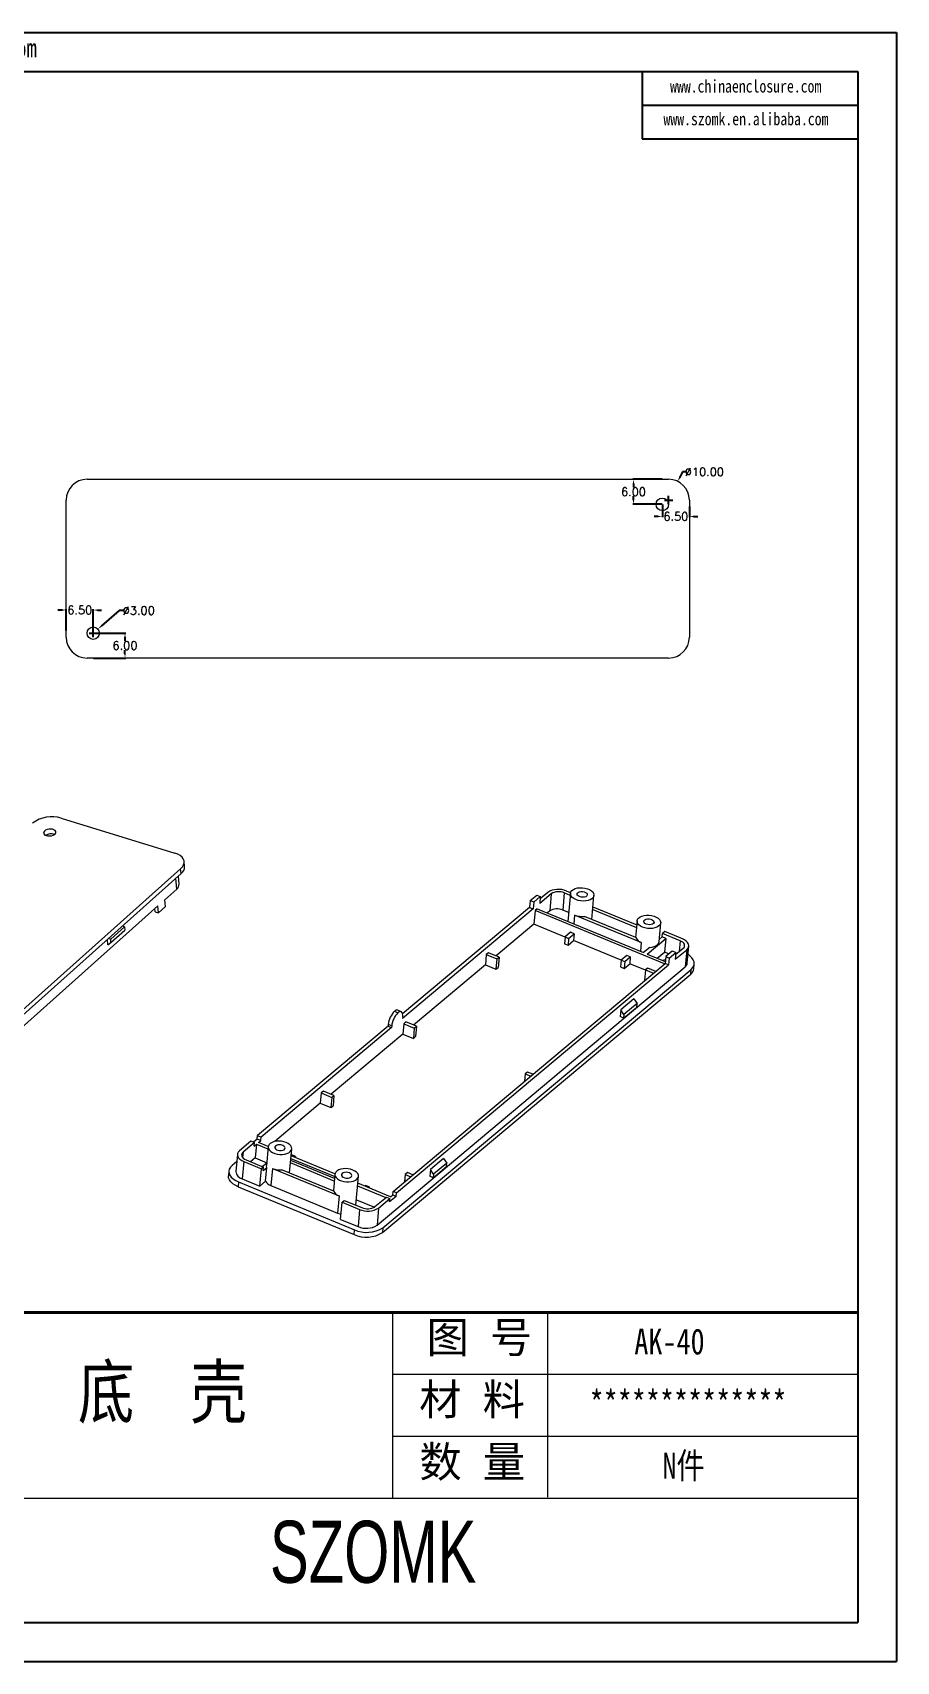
# Model space of a CAD drawing. Header units: inches. Extents: x 3440 to 5010, y 1126 to 1518.
# Drawn here: x 4802.5 to 5010.4, y 1125.7 to 1517.6 of the extents above; entities that cross this region are included whole.
import ezdxf

# ---------------------------------------------------------------- set-up
doc = ezdxf.new("R2010")
doc.units = ezdxf.units.IN
doc.header["$LTSCALE"] = 15
doc.layers.add('文字', color=81, linetype='Continuous')
doc.layers.add('粗实线', color=7, linetype='Continuous', lineweight=30)
doc.layers.add('细实线', color=3, linetype='Continuous', lineweight=9)
doc.styles.get("Standard").update_dxf_attribs({"font": 'txt', "bigfont": 'gbcbig.shx'})
doc.styles.add('宋体', font='', dxfattribs={"width": 0.8, "height": 3.5})
doc.styles.add('长仿宋', font='', dxfattribs={"width": 0.7, "height": 4})
doc.styles.get('宋体').set_extended_font_data('SimSun')
doc.styles.get('长仿宋').set_extended_font_data('SimSun')
doc.dimstyles.new('2.5', dxfattribs={"dimtxt": 2, "dimasz": 1, "dimexe": 0.18, "dimexo": 0.0625, "dimgap": 0.09, "dimtad": 0, "dimtih": 1, "dimtoh": 1, "dimzin": 0, "dimdsep": 46, "dimtxsty": 'Standard', "dimcen": 1, "dimadec": 0, "dimazin": 2, "dimtfac": 1, "dimtofl": 0, "dimtmove": 0, "dimatfit": 3, "dimfxl": 0, "dimtolj": 1, "dimtzin": 0, "dimarcsym": 0})

# ---------------------------------------------------------------- blocks, each defined once
blk = doc.blocks.new('*D465')
at = {"color": 0, "lineweight": -2, "transparency": 16777216}
for p, q in [((4817.16, 1373.08), (4824.92, 1373.08)), ((4824.74, 1372.08), (4824.74, 1371.17)), ((4824.74, 1368.08), (4824.74, 1368.99)), ((4817.16, 1367.08), (4824.92, 1367.08))]:
    blk.add_line(p, q, dxfattribs=at)
at = {"color": 0, "transparency": 16777216}
for points in [[(4824.58, 1372.08), (4824.91, 1372.08), (4824.74, 1373.08)], [(4824.58, 1368.08), (4824.91, 1368.08), (4824.74, 1367.08)]]:
    blk.add_solid(points, dxfattribs=at)
at = {"layer": 'Defpoints', "color": 0, "transparency": 16777216}
for p in [(4817.1, 1373.08), (4817.1, 1367.08), (4824.74, 1367.08)]:
    blk.add_point(p, dxfattribs=at)
at = {"color": 0, "transparency": 16777216, "insert": (4824.74, 1370.08), "char_height": 2, "attachment_point": 5}
blk.add_mtext('\\A1;6.00', dxfattribs=at)
blk = doc.blocks.new('*D466')
at = {"color": 0, "lineweight": -2, "transparency": 16777216}
for p, q in [((4809.6, 1378.62), (4808.6, 1378.62)), ((4810.6, 1373.71), (4810.6, 1378.8)), ((4817.1, 1373.14), (4817.1, 1378.8)), ((4818.1, 1378.62), (4819.1, 1378.62))]:
    blk.add_line(p, q, dxfattribs=at)
at = {"color": 0, "transparency": 16777216}
for points in [[(4809.6, 1378.79), (4809.6, 1378.45), (4810.6, 1378.62)], [(4818.1, 1378.79), (4818.1, 1378.45), (4817.1, 1378.62)]]:
    blk.add_solid(points, dxfattribs=at)
at = {"layer": 'Defpoints', "color": 0, "transparency": 16777216}
for p in [(4810.6, 1378.62), (4810.6, 1373.65), (4817.1, 1373.08)]:
    blk.add_point(p, dxfattribs=at)
at = {"color": 0, "transparency": 16777216, "insert": (4813.85, 1378.62), "char_height": 2, "attachment_point": 5}
blk.add_mtext('\\A1;6.50', dxfattribs=at)
blk = doc.blocks.new('*D467')
at = {"color": 0, "lineweight": -2, "transparency": 16777216}
for p, q in [((4954.1, 1404.01), (4954.1, 1400.96)), ((4960.6, 1403.52), (4960.6, 1400.96)), ((4953.1, 1401.14), (4952.1, 1401.14)), ((4961.6, 1401.14), (4962.6, 1401.14))]:
    blk.add_line(p, q, dxfattribs=at)
at = {"color": 0, "transparency": 16777216}
for points in [[(4953.1, 1401.31), (4953.1, 1400.98), (4954.1, 1401.14)], [(4961.6, 1401.31), (4961.6, 1400.98), (4960.6, 1401.14)]]:
    blk.add_solid(points, dxfattribs=at)
at = {"layer": 'Defpoints', "color": 0, "transparency": 16777216}
for p in [(4954.1, 1404.08), (4960.6, 1403.58), (4960.6, 1401.14)]:
    blk.add_point(p, dxfattribs=at)
at = {"color": 0, "transparency": 16777216, "insert": (4957.35, 1401.14), "char_height": 2, "attachment_point": 5}
blk.add_mtext('\\A1;6.50', dxfattribs=at)
blk = doc.blocks.new('*D469')
at = {"color": 0, "lineweight": -2, "transparency": 16777216}
for p, q in [((4954.04, 1410.08), (4946.95, 1410.08)), ((4947.13, 1409.08), (4947.13, 1408.17)), ((4954.04, 1404.08), (4946.95, 1404.08)), ((4947.13, 1405.08), (4947.13, 1405.99))]:
    blk.add_line(p, q, dxfattribs=at)
at = {"color": 0, "transparency": 16777216}
for points in [[(4946.97, 1409.08), (4947.3, 1409.08), (4947.13, 1410.08)], [(4946.97, 1405.08), (4947.3, 1405.08), (4947.13, 1404.08)]]:
    blk.add_solid(points, dxfattribs=at)
at = {"layer": 'Defpoints', "color": 0, "transparency": 16777216}
for p in [(4947.13, 1410.08), (4954.1, 1410.08), (4954.1, 1404.08)]:
    blk.add_point(p, dxfattribs=at)
at = {"color": 0, "transparency": 16777216, "insert": (4947.13, 1407.08), "char_height": 2, "attachment_point": 5}
blk.add_mtext('\\A1;6.00', dxfattribs=at)
blk = doc.blocks.new('*D470')
at = {"color": 0, "lineweight": -2, "transparency": 16777216}
for p, q in [((4958.95, 1411.88), (4958.25, 1410.46)), ((4959.95, 1411.88), (4958.95, 1411.88)), ((4954.6, 1405.08), (4956.6, 1405.08)), ((4955.6, 1404.08), (4955.6, 1406.08))]:
    blk.add_line(p, q, dxfattribs=at)
at = {"color": 0, "transparency": 16777216}
blk.add_solid([(4958.1, 1410.53), (4958.4, 1410.39), (4957.81, 1409.56)], dxfattribs=at)
at = {"layer": 'Defpoints', "color": 0, "transparency": 16777216}
for p in [(4957.81, 1409.56), (4953.39, 1400.59)]:
    blk.add_point(p, dxfattribs=at)
at = {"color": 0, "transparency": 16777216, "insert": (4964.2, 1411.88), "char_height": 2, "attachment_point": 5}
blk.add_mtext('\\A1;∅10.00', dxfattribs=at)
blk = doc.blocks.new('*D471')
at = {"color": 0, "lineweight": -2, "transparency": 16777216}
for p, q in [((4823.3, 1378.51), (4818.98, 1374.72)), ((4824.3, 1378.51), (4823.3, 1378.51)), ((4816.1, 1373.08), (4818.1, 1373.08)), ((4817.1, 1372.08), (4817.1, 1374.08))]:
    blk.add_line(p, q, dxfattribs=at)
at = {"color": 0, "transparency": 16777216}
blk.add_solid([(4818.87, 1374.85), (4819.09, 1374.6), (4818.23, 1374.07)], dxfattribs=at)
at = {"layer": 'Defpoints', "color": 0, "transparency": 16777216}
for p in [(4815.97, 1372.09), (4818.23, 1374.07)]:
    blk.add_point(p, dxfattribs=at)
at = {"color": 0, "transparency": 16777216, "insert": (4828.05, 1378.51), "char_height": 2, "attachment_point": 5}
blk.add_mtext('\\A1;∅3.00', dxfattribs=at)

msp = doc.modelspace()

# ---------------------------------------------------------------- linework, layer by layer
for p, q in [((4456.165, 1517.567), (5010.438, 1517.567)), ((5010.438, 1517.567), (5010.438, 1125.657)), ((4470.507, 1508.236), (5001.107, 1508.236)), ((4949.267, 1508.236), (4949.267, 1492.036)), ((5001.107, 1508.236), (5001.107, 1134.988)), ((4949.267, 1500.136), (5001.107, 1500.136)), ((4949.267, 1492.036), (5001.107, 1492.036)), ((4470.507, 1134.988), (5001.107, 1134.988)), ((4456.165, 1125.657), (5010.438, 1125.657))]:
    msp.add_line(p, q)
at = {"color": 7, "linetype": 'Continuous', "lineweight": 15}
for p, q in [((4815.598, 1410.077), (4955.598, 1410.077)), ((4810.598, 1372.077), (4810.598, 1405.077)), ((4960.598, 1405.077), (4960.598, 1372.077)), ((4955.598, 1367.077), (4815.598, 1367.077)), ((4809.406, 1328.559), (4836.766, 1320.138)), ((4839.08, 1316.952), (4838.975, 1318.116)), ((4838.141, 1316.389), (4760.572, 1247.144)), ((4838.246, 1315.226), (4760.678, 1245.98)), ((4837.763, 1312.645), (4837.583, 1314.634)), ((4838.246, 1315.226), (4838.141, 1316.389)), ((4837.212, 1311.506), (4834.331, 1308.934)), ((4922.282, 1308.704), (4923.872, 1310.036)), ((4924.717, 1309.687), (4923.127, 1308.355)), ((4923.872, 1310.036), (4924.717, 1309.687)), ((4927.329, 1310.345), (4924.574, 1308.036)), ((4924.717, 1309.687), (4924.574, 1308.036)), ((4926.484, 1310.694), (4924.673, 1309.176)), ((4927.329, 1310.345), (4926.97, 1306.218)), ((4930.491, 1310.565), (4930.133, 1306.438)), ((4931.914, 1309.979), (4930.491, 1310.565)), ((4931.981, 1310.613), (4931.021, 1311.009)), ((4931.956, 1310.466), (4931.369, 1303.716)), ((4937.131, 1304.183), (4937.635, 1309.973)), ((4832.669, 1307.45), (4799.813, 1278.119)), ((4831.99, 1306.043), (4831.923, 1306.784)), ((4831.99, 1306.043), (4832.819, 1305.788)), ((4832.819, 1305.788), (4832.669, 1307.45)), ((4832.819, 1305.788), (4834.482, 1307.272)), ((4834.482, 1307.272), (4834.331, 1308.934)), ((4922.984, 1306.704), (4891.562, 1280.372)), ((4922.139, 1307.053), (4891.576, 1281.44)), ((4922.282, 1308.704), (4922.139, 1307.053)), ((4922.139, 1307.053), (4922.984, 1306.704)), ((4923.127, 1308.355), (4922.282, 1308.704)), ((4923.127, 1308.355), (4922.984, 1306.704)), ((4923.442, 1306.323), (4923.155, 1303.021)), ((4923.972, 1306.767), (4923.442, 1306.323)), ((4954.603, 1293.472), (4923.442, 1306.323)), ((4923.972, 1306.767), (4949.577, 1296.207)), ((4926.97, 1306.218), (4926.42, 1305.757)), ((4931.555, 1305.851), (4930.133, 1306.438)), ((4949.018, 1298.618), (4932.962, 1305.239)), ((4937.337, 1306.549), (4947.869, 1302.206)), ((4937.393, 1307.189), (4947.925, 1302.846)), ((4821.295, 1299.444), (4824.619, 1302.411)), ((4821.37, 1298.613), (4824.695, 1301.58)), ((4824.619, 1302.411), (4824.078, 1302.578)), ((4824.619, 1302.411), (4824.695, 1301.58)), ((4923.155, 1303.021), (4914.079, 1295.415)), ((4930.673, 1299.92), (4923.155, 1303.021)), ((4947.716, 1299.818), (4935.324, 1304.928)), ((4948.012, 1303.845), (4947.664, 1299.839)), ((4953.296, 1298.811), (4953.69, 1303.351)), ((4954.682, 1301.251), (4954.152, 1300.807)), ((4958.907, 1299.509), (4954.682, 1301.251)), ((4820.616, 1298.037), (4820.495, 1299.379)), ((4820.616, 1298.037), (4821.37, 1298.613)), ((4821.295, 1299.444), (4820.753, 1299.61)), ((4821.37, 1298.613), (4821.295, 1299.444)), ((4930.678, 1299.972), (4930.534, 1298.321)), ((4930.534, 1298.321), (4931.38, 1297.973)), ((4932.003, 1301.082), (4930.678, 1299.972)), ((4930.678, 1299.972), (4931.523, 1299.624)), ((4931.523, 1299.624), (4931.38, 1297.973)), ((4931.38, 1297.973), (4932.704, 1299.083)), ((4931.523, 1299.624), (4932.848, 1300.734)), ((4932.848, 1300.734), (4932.003, 1301.082)), ((4932.848, 1300.734), (4932.704, 1299.083)), ((4944.194, 1294.345), (4932.704, 1299.083)), ((4951.071, 1297.46), (4949.577, 1296.207)), ((4950.422, 1295.859), (4954.926, 1299.633)), ((4954.081, 1299.982), (4953.344, 1299.364)), ((4954.081, 1299.982), (4954.152, 1300.807)), ((4954.926, 1299.633), (4954.081, 1299.982)), ((4958.378, 1299.065), (4954.152, 1300.807)), ((4954.926, 1299.633), (4954.639, 1296.332)), ((4957.291, 1295.724), (4959.102, 1297.242)), ((4960.088, 1293.631), (4960.446, 1297.758)), ((4889.265, 1238.716), (4954.757, 1293.601)), ((4911.713, 1295.728), (4911.498, 1293.252)), ((4912.243, 1296.172), (4911.713, 1295.728)), ((4911.713, 1295.728), (4914.248, 1294.683)), ((4914.778, 1295.127), (4912.243, 1296.172)), ((4914.248, 1294.683), (4914.033, 1292.206)), ((4914.248, 1294.683), (4914.778, 1295.127)), ((4914.778, 1295.127), (4914.563, 1292.65)), ((4944.199, 1294.396), (4944.055, 1292.745)), ((4945.523, 1295.506), (4944.199, 1294.396)), ((4944.199, 1294.396), (4945.044, 1294.048)), ((4945.044, 1294.048), (4944.9, 1292.397)), ((4944.9, 1292.397), (4946.225, 1293.507)), ((4945.044, 1294.048), (4946.368, 1295.158)), ((4946.368, 1295.158), (4945.523, 1295.506)), ((4946.368, 1295.158), (4946.225, 1293.507)), ((4950.022, 1291.941), (4946.225, 1293.507)), ((4950.422, 1295.859), (4954.797, 1294.055)), ((4952.87, 1294.849), (4954.639, 1296.332)), ((4955.678, 1295.903), (4954.639, 1296.332)), ((4954.901, 1295.252), (4954.757, 1293.601)), ((4955.602, 1293.252), (4954.757, 1293.601)), ((4956.49, 1296.584), (4954.901, 1295.252)), ((4954.901, 1295.252), (4955.746, 1294.903)), ((4955.746, 1294.903), (4955.602, 1293.252)), ((4955.746, 1294.903), (4957.335, 1296.235)), ((4957.335, 1296.235), (4956.49, 1296.584)), ((4957.192, 1294.584), (4959.947, 1296.894)), ((4957.335, 1296.235), (4957.192, 1294.584)), ((4959.947, 1296.894), (4959.589, 1292.766)), ((4961.681, 1292.328), (4961.781, 1293.484)), ((4885.406, 1230.599), (4959.589, 1292.766)), ((4886.742, 1228.851), (4960.925, 1291.018)), ((4886.843, 1230.006), (4961.025, 1292.174)), ((4890.11, 1238.367), (4955.602, 1293.252)), ((4911.498, 1293.252), (4894.209, 1278.763)), ((4911.498, 1293.252), (4914.033, 1292.206)), ((4914.033, 1292.206), (4914.563, 1292.65)), ((4944.055, 1292.745), (4944.9, 1292.397)), ((4950.031, 1292.045), (4949.806, 1289.451)), ((4950.561, 1292.489), (4950.031, 1292.045)), ((4950.031, 1292.045), (4951.954, 1291.252)), ((4952.484, 1291.696), (4950.561, 1292.489)), ((4960.925, 1291.018), (4961.025, 1292.174)), ((4889.608, 1282.086), (4890.453, 1281.738)), ((4891.227, 1281.986), (4890.382, 1282.334)), ((4944.076, 1282.445), (4943.933, 1280.794)), ((4947.255, 1285.109), (4944.076, 1282.445)), ((4944.849, 1281.271), (4944.076, 1282.445)), ((4944.778, 1280.445), (4947.957, 1283.11)), ((4948.029, 1283.935), (4944.849, 1281.271)), ((4947.255, 1285.109), (4948.029, 1283.935)), ((4947.957, 1283.11), (4948.029, 1283.935)), ((4888.068, 1278.5), (4856.646, 1252.168)), ((4888.913, 1278.151), (4857.491, 1251.819)), ((4888.104, 1278.913), (4888.068, 1278.5)), ((4888.068, 1278.5), (4888.913, 1278.151)), ((4888.949, 1278.564), (4888.104, 1278.913)), ((4888.949, 1278.564), (4888.913, 1278.151)), ((4891.598, 1280.784), (4891.562, 1280.372)), ((4891.843, 1279.076), (4891.628, 1276.6)), ((4892.373, 1279.52), (4891.843, 1279.076)), ((4891.843, 1279.076), (4894.378, 1278.031)), ((4894.908, 1278.475), (4892.373, 1279.52)), ((4894.378, 1278.031), (4894.163, 1275.554)), ((4894.378, 1278.031), (4894.908, 1278.475)), ((4894.908, 1278.475), (4894.693, 1275.998)), ((4944.778, 1280.445), (4943.933, 1280.794)), ((4944.849, 1281.271), (4944.778, 1280.445)), ((4891.628, 1276.6), (4874.339, 1262.111)), ((4891.628, 1276.6), (4894.163, 1275.554)), ((4894.163, 1275.554), (4894.693, 1275.998)), ((4921.081, 1267.018), (4920.927, 1265.25)), ((4921.611, 1267.462), (4921.081, 1267.018)), ((4921.081, 1267.018), (4922.392, 1266.478)), ((4922.922, 1266.922), (4921.611, 1267.462)), ((4871.972, 1262.424), (4871.757, 1259.948)), ((4872.502, 1262.868), (4871.972, 1262.424)), ((4871.972, 1262.424), (4874.508, 1261.379)), ((4875.037, 1261.823), (4872.502, 1262.868)), ((4871.757, 1259.948), (4860.798, 1250.763)), ((4871.757, 1259.948), (4874.292, 1258.902)), ((4874.508, 1261.379), (4874.292, 1258.902)), ((4874.292, 1258.902), (4874.822, 1259.346)), ((4874.508, 1261.379), (4875.037, 1261.823)), ((4875.037, 1261.823), (4874.822, 1259.346)), ((4855.057, 1250.835), (4852.301, 1248.526)), ((4855.902, 1250.487), (4853.146, 1248.178)), ((4855.902, 1250.487), (4855.057, 1250.835)), ((4856.575, 1251.342), (4855.669, 1250.583)), ((4855.83, 1249.661), (4855.902, 1250.487)), ((4856.575, 1251.342), (4856.646, 1252.168)), ((4857.42, 1250.994), (4856.575, 1251.342)), ((4856.646, 1252.168), (4857.491, 1251.819)), ((4856.89, 1250.55), (4857.42, 1250.994)), ((4859.217, 1249.59), (4856.89, 1250.55)), ((4857.42, 1250.994), (4857.491, 1251.819)), ((4851.802, 1247.662), (4851.444, 1243.535)), ((4853.871, 1246.355), (4858.096, 1244.613)), ((4856.073, 1246.804), (4854.988, 1245.894)), ((4855.83, 1249.661), (4856.36, 1250.106)), ((4856.36, 1250.106), (4856.073, 1246.804)), ((4856.073, 1246.804), (4858.87, 1245.65)), ((4856.36, 1250.106), (4859.156, 1248.952)), ((4859.204, 1249.498), (4858.809, 1244.958)), ((4864.379, 1243.214), (4864.882, 1249.004)), ((4864.68, 1246.674), (4875.212, 1242.331)), ((4875.272, 1242.969), (4864.736, 1247.314)), ((4864.927, 1247.513), (4864.739, 1247.355)), ((4865.772, 1247.164), (4864.927, 1247.513)), ((4865.55, 1246.978), (4865.772, 1247.164)), ((4865.772, 1247.164), (4865.749, 1246.896)), ((4901.421, 1246.699), (4898.242, 1244.034)), ((4901.421, 1246.699), (4902.194, 1245.525)), ((4849.75, 1243.682), (4849.65, 1242.526)), ((4851.654, 1245.953), (4850.506, 1244.992)), ((4853.341, 1245.911), (4852.983, 1241.784)), ((4853.341, 1245.911), (4857.566, 1244.169)), ((4857.208, 1240.041), (4857.566, 1244.169)), ((4858.096, 1244.613), (4857.566, 1244.169)), ((4858.86, 1245.544), (4857.863, 1244.709)), ((4858.025, 1243.787), (4858.096, 1244.613)), ((4858.025, 1243.787), (4858.883, 1244.506)), ((4858.596, 1241.204), (4858.883, 1244.506)), ((4860.21, 1244.271), (4859.852, 1240.144)), ((4860.21, 1244.271), (4876.266, 1237.649)), ((4862.572, 1243.959), (4874.964, 1238.849)), ((4875.117, 1241.237), (4864.585, 1245.581)), ((4875.173, 1241.877), (4864.641, 1246.22)), ((4875.26, 1242.876), (4874.912, 1238.871)), ((4880.335, 1235.441), (4880.938, 1242.383)), ((4892.203, 1242.817), (4892.049, 1241.049)), ((4892.733, 1243.261), (4892.203, 1242.817)), ((4892.203, 1242.817), (4893.514, 1242.277)), ((4894.044, 1242.721), (4892.733, 1243.261)), ((4898.242, 1244.034), (4898.098, 1242.383)), ((4898.943, 1242.035), (4898.098, 1242.383)), ((4899.015, 1242.86), (4898.242, 1244.034)), ((4898.943, 1242.035), (4902.123, 1244.699)), ((4899.015, 1242.86), (4898.943, 1242.035)), ((4902.194, 1245.525), (4899.015, 1242.86)), ((4902.123, 1244.699), (4902.194, 1245.525)), ((4852.082, 1241.029), (4851.982, 1239.873)), ((4851.982, 1239.873), (4879.868, 1228.373)), ((4852.082, 1241.029), (4879.968, 1229.529)), ((4852.983, 1241.784), (4857.208, 1240.041)), ((4858.596, 1241.204), (4857.208, 1240.041)), ((4859.852, 1240.144), (4875.907, 1233.522)), ((4880.736, 1240.053), (4887.521, 1237.255)), ((4888.663, 1237.446), (4880.791, 1240.693)), ((4882.673, 1240.194), (4882.451, 1240.008)), ((4883.518, 1239.846), (4882.673, 1240.194)), ((4883.296, 1239.66), (4883.518, 1239.846)), ((4883.518, 1239.846), (4883.495, 1239.578)), ((4889.193, 1237.89), (4889.265, 1238.716)), ((4890.11, 1238.367), (4889.265, 1238.716)), ((4876.266, 1237.649), (4875.907, 1233.522)), ((4876.644, 1232.026), (4877.002, 1236.153)), ((4877.002, 1236.153), (4877.532, 1236.597)), ((4877.002, 1236.153), (4881.228, 1234.411)), ((4877.532, 1236.597), (4881.757, 1234.855)), ((4880.449, 1236.751), (4884.774, 1234.967)), ((4884.92, 1235.075), (4887.675, 1237.384)), ((4885.765, 1234.726), (4885.406, 1230.599)), ((4885.765, 1234.726), (4888.52, 1237.035)), ((4887.675, 1237.384), (4888.52, 1237.035)), ((4890.038, 1237.542), (4888.448, 1236.21)), ((4888.448, 1236.21), (4888.52, 1237.035)), ((4888.663, 1237.446), (4889.193, 1237.89)), ((4889.193, 1237.89), (4890.038, 1237.542)), ((4890.038, 1237.542), (4890.11, 1238.367)), ((4876.644, 1232.026), (4880.869, 1230.283)), ((4881.228, 1234.411), (4880.869, 1230.283)), ((4879.868, 1228.373), (4879.968, 1229.529)), ((4886.843, 1230.006), (4886.742, 1228.851))]:
    msp.add_line(p, q, dxfattribs=at)
at = {"color": 8, "linetype": 'Continuous', "lineweight": 15}
for p, q in [((4837.212, 1311.506), (4836.978, 1314.094)), ((4932.962, 1305.239), (4932.779, 1303.135)), ((4949.018, 1298.618), (4948.835, 1296.513)), ((4958.378, 1299.065), (4958.15, 1296.444)), ((4853.146, 1248.178), (4853.037, 1246.922))]:
    msp.add_line(p, q, dxfattribs=at)
at = {"color": 7, "linetype": 'Continuous', "lineweight": 15, "flags": 128}
for points in [[(4805.803, 1324.347), (4806.206, 1324.267), (4806.648, 1324.261), (4807.088, 1324.327), (4807.488, 1324.462), (4807.812, 1324.652), (4808.031, 1324.881), (4808.126, 1325.129), (4808.089, 1325.373), (4807.922, 1325.592), (4807.641, 1325.766), (4807.27, 1325.88), (4806.843, 1325.924), (4806.397, 1325.893), (4805.972, 1325.792), (4805.606, 1325.628), (4805.331, 1325.416), (4805.172, 1325.175), (4805.143, 1324.926), (4805.246, 1324.692), (4805.473, 1324.493), (4805.803, 1324.347)], [(4838.141, 1316.389), (4838.559, 1316.838), (4838.838, 1317.312), (4838.97, 1317.796), (4838.951, 1318.277), (4838.782, 1318.739), (4838.467, 1319.169), (4838.016, 1319.552), (4837.443, 1319.879), (4836.766, 1320.138)], [(4933.285, 1308.954), (4932.803, 1309.197), (4932.413, 1309.488), (4932.136, 1309.813), (4931.982, 1310.157), (4931.96, 1310.504), (4932.071, 1310.838), (4932.309, 1311.143), (4932.663, 1311.404), (4933.117, 1311.611), (4933.649, 1311.752), (4934.235, 1311.821), (4934.848, 1311.816), (4935.457, 1311.736), (4936.036, 1311.585), (4936.557, 1311.37), (4936.995, 1311.102), (4937.331, 1310.792), (4937.548, 1310.455), (4937.636, 1310.108), (4937.591, 1309.765), (4937.416, 1309.444), (4937.118, 1309.159), (4936.712, 1308.924), (4936.216, 1308.749), (4935.653, 1308.643), (4935.05, 1308.611), (4934.436, 1308.654), (4933.838, 1308.77), (4933.285, 1308.954)], [(4934.133, 1309.664), (4933.826, 1309.836), (4933.624, 1310.049), (4933.549, 1310.281), (4933.609, 1310.505), (4933.797, 1310.699), (4934.094, 1310.841), (4934.467, 1310.916), (4934.875, 1310.915), (4935.275, 1310.839), (4935.622, 1310.695), (4935.88, 1310.5), (4936.021, 1310.275), (4936.029, 1310.043), (4935.903, 1309.831), (4935.657, 1309.661), (4935.317, 1309.551), (4934.921, 1309.514), (4934.512, 1309.553), (4934.133, 1309.664)], [(4949.341, 1302.333), (4948.858, 1302.576), (4948.469, 1302.867), (4948.191, 1303.192), (4948.038, 1303.536), (4948.016, 1303.883), (4948.126, 1304.217), (4948.364, 1304.521), (4948.719, 1304.783), (4949.173, 1304.989), (4949.705, 1305.13), (4950.291, 1305.2), (4950.903, 1305.195), (4951.513, 1305.115), (4952.092, 1304.964), (4952.613, 1304.749), (4953.051, 1304.48), (4953.387, 1304.17), (4953.603, 1303.834), (4953.692, 1303.486), (4953.647, 1303.144), (4953.472, 1302.823), (4953.174, 1302.538), (4952.767, 1302.303), (4952.271, 1302.128), (4951.709, 1302.022), (4951.106, 1301.99), (4950.492, 1302.032), (4949.894, 1302.149), (4949.341, 1302.333)], [(4950.189, 1303.043), (4949.881, 1303.215), (4949.679, 1303.428), (4949.604, 1303.659), (4949.664, 1303.884), (4949.853, 1304.078), (4950.15, 1304.22), (4950.522, 1304.295), (4950.931, 1304.294), (4951.33, 1304.217), (4951.678, 1304.074), (4951.936, 1303.879), (4952.077, 1303.654), (4952.084, 1303.422), (4951.958, 1303.21), (4951.712, 1303.04), (4951.373, 1302.93), (4950.977, 1302.893), (4950.567, 1302.932), (4950.189, 1303.043)], [(4951.071, 1297.46), (4951.605, 1297.526), (4952.095, 1297.653), (4952.52, 1297.835), (4952.865, 1298.065), (4953.115, 1298.334), (4953.261, 1298.631), (4953.296, 1298.811)], [(4959.102, 1297.242), (4959.303, 1297.457), (4959.421, 1297.694), (4959.452, 1297.945), (4959.395, 1298.199), (4959.252, 1298.447), (4959.029, 1298.68), (4958.733, 1298.889), (4958.378, 1299.065)], [(4959.947, 1296.894), (4960.235, 1297.202), (4960.404, 1297.542), (4960.449, 1297.901), (4960.367, 1298.267), (4960.162, 1298.623), (4959.841, 1298.957), (4959.418, 1299.256), (4958.907, 1299.509)], [(4954.83, 1294.44), (4954.46, 1294.384), (4954.199, 1294.301)], [(4961.025, 1292.174), (4961.421, 1292.586), (4961.677, 1293.038), (4961.784, 1293.517), (4961.74, 1294.009), (4961.546, 1294.497), (4961.207, 1294.968), (4960.735, 1295.407), (4960.27, 1295.726)], [(4891.598, 1280.784), (4891.608, 1281.166), (4891.566, 1281.49), (4891.475, 1281.744), (4891.337, 1281.919), (4891.159, 1282.007), (4890.946, 1282.006), (4890.708, 1281.915), (4890.453, 1281.738)], [(4863.553, 1250.516), (4863, 1250.7), (4862.403, 1250.817), (4861.788, 1250.859), (4861.185, 1250.827), (4860.623, 1250.721), (4860.127, 1250.546), (4859.72, 1250.311), (4859.422, 1250.026), (4859.247, 1249.705), (4859.202, 1249.363), (4859.291, 1249.015), (4859.508, 1248.679), (4859.843, 1248.369), (4860.281, 1248.1), (4860.802, 1247.885), (4861.381, 1247.734), (4861.991, 1247.654), (4862.603, 1247.649), (4863.189, 1247.719), (4863.722, 1247.86), (4864.175, 1248.066), (4864.53, 1248.328), (4864.768, 1248.632), (4864.878, 1248.966), (4864.856, 1249.313), (4864.703, 1249.657), (4864.425, 1249.982), (4864.036, 1250.273), (4863.553, 1250.516)], [(4852.301, 1248.526), (4852.014, 1248.218), (4851.844, 1247.878), (4851.8, 1247.518), (4851.882, 1247.153), (4852.087, 1246.797), (4852.407, 1246.463), (4852.831, 1246.163), (4853.341, 1245.911)], [(4853.146, 1248.178), (4852.946, 1247.963), (4852.828, 1247.726), (4852.797, 1247.475), (4852.854, 1247.221), (4852.997, 1246.972), (4853.22, 1246.739), (4853.515, 1246.531), (4853.871, 1246.355)], [(4862.706, 1249.806), (4862.327, 1249.917), (4861.917, 1249.956), (4861.521, 1249.919), (4861.182, 1249.809), (4860.936, 1249.639), (4860.81, 1249.427), (4860.817, 1249.195), (4860.958, 1248.97), (4861.216, 1248.775), (4861.564, 1248.632), (4861.963, 1248.555), (4862.372, 1248.554), (4862.744, 1248.629), (4863.041, 1248.771), (4863.23, 1248.965), (4863.29, 1249.19), (4863.215, 1249.421), (4863.013, 1249.634), (4862.706, 1249.806)], [(4851.982, 1239.873), (4851.288, 1240.209), (4850.696, 1240.603), (4850.224, 1241.042), (4849.885, 1241.513), (4849.691, 1242.001), (4849.647, 1242.492), (4849.65, 1242.526)], [(4850.506, 1244.992), (4850.11, 1244.58), (4849.855, 1244.127), (4849.747, 1243.648), (4849.792, 1243.157), (4849.986, 1242.668), (4850.324, 1242.198), (4850.797, 1241.759), (4851.388, 1241.365), (4852.082, 1241.029)], [(4858.883, 1244.506), (4858.808, 1244.825), (4858.809, 1244.958)], [(4879.609, 1243.895), (4879.056, 1244.079), (4878.458, 1244.195), (4877.844, 1244.238), (4877.241, 1244.206), (4876.678, 1244.1), (4876.182, 1243.925), (4875.776, 1243.69), (4875.478, 1243.405), (4875.303, 1243.084), (4875.258, 1242.741), (4875.346, 1242.394), (4875.563, 1242.057), (4875.899, 1241.747), (4876.337, 1241.479), (4876.858, 1241.264), (4877.437, 1241.113), (4878.047, 1241.033), (4878.659, 1241.028), (4879.245, 1241.097), (4879.777, 1241.238), (4880.231, 1241.445), (4880.585, 1241.706), (4880.823, 1242.011), (4880.934, 1242.345), (4880.912, 1242.692), (4880.759, 1243.036), (4880.481, 1243.361), (4880.091, 1243.652), (4879.609, 1243.895)], [(4878.761, 1243.185), (4878.382, 1243.296), (4877.973, 1243.335), (4877.577, 1243.298), (4877.238, 1243.188), (4876.992, 1243.018), (4876.865, 1242.806), (4876.873, 1242.574), (4877.014, 1242.349), (4877.272, 1242.154), (4877.619, 1242.01), (4878.019, 1241.934), (4878.427, 1241.933), (4878.8, 1242.008), (4879.097, 1242.15), (4879.285, 1242.344), (4879.345, 1242.568), (4879.27, 1242.8), (4879.068, 1243.013), (4878.761, 1243.185)], [(4875.907, 1233.522), (4876.481, 1233.333), (4876.752, 1233.272)]]:
    msp.add_lwpolyline(points, dxfattribs=at)
at = {"color": 7, "linetype": 'Continuous', "lineweight": 15}
for centre in [(4954.098, 1404.077), (4817.098, 1373.077)]:
    msp.add_circle(centre, 1.5, dxfattribs=at)
for centre, radius, start, end in [((4815.598, 1405.077), 5, 90, 180), ((4955.598, 1405.077), 5, 0, 90), ((4815.598, 1372.077), 5, 180, 270), ((4955.598, 1372.077), 5, 270, 0), ((4807.13, 1321.132), 7.768, 72.96351, 126.67706), ((4806.874, 1322.432), 2.339, 68.15719, 122.18503), ((4836.985, 1316.9), 2.096, 306.98454, 1.43777), ((4836.405, 1312.598), 1.359, 306.45287, 1.96944), ((4929.048, 1306.597), 4.833, 65.90999, 122.04176), ((4929.116, 1307.49), 3.369, 65.90999, 122.04176), ((4928.758, 1303.363), 3.369, 65.90999, 122.04176), ((4934.761, 1309.767), 4.872, 248.33549, 276.64009), ((4949.623, 1300.581), 2.055, 201.82514, 252.86987), ((4958.828, 1293.782), 1.269, 306.85322, 353.15393), ((4959.749, 1292.57), 1.948, 307.15875, 352.8484), ((4893.259, 1278.413), 5.179, 134.8265, 174.46312), ((4894.104, 1278.064), 5.179, 134.8265, 174.46312), ((4890.192, 1281.592), 0.765, 75.68316, 139.79554), ((4853.422, 1243.722), 1.987, 185.40649, 257.22081), ((4862.009, 1248.798), 4.872, 248.33549, 276.64009), ((4860.549, 1242.243), 2.212, 207.99311, 251.62225), ((4876.871, 1239.613), 2.055, 201.82514, 252.86987), ((4883.2, 1238.823), 4.833, 245.90999, 302.04176), ((4883.132, 1237.93), 3.369, 245.90999, 302.04176), ((4882.842, 1234.696), 4.833, 245.90999, 302.04176), ((4882.856, 1235.071), 7.334, 245.95445, 301.9973), ((4882.963, 1236.136), 7.254, 245.61898, 302.33277)]:
    msp.add_arc(centre, radius, start, end, dxfattribs=at)
at = {"layer": '粗实线', "color": 7, "lineweight": 40}
msp.add_line((5001.107, 1209.637), (4777.158, 1209.637), dxfattribs=at)
at = {"layer": '细实线', "color": 7}
for p, q in [((4889.133, 1209.637), (4889.133, 1164.848)), ((4926.457, 1209.637), (4926.457, 1165.162)), ((5001.107, 1194.708), (4889.133, 1194.708)), ((5001.107, 1179.778), (4889.133, 1179.778)), ((5001.107, 1164.848), (4665.184, 1164.848))]:
    msp.add_line(p, q, dxfattribs=at)

# ---------------------------------------------------------------- texts
at = {"layer": '文字', "color": 0, "attachment_point": 1, "style": '宋体'}
for s, insert, char_height, width in [('www.szomk.en.alibaba.com', (4743.918, 1516.138), 4.56192, 80.14856), ('www.chinaenclosure.com', (4955.945, 1506.184), 3.04128, 53.43237), ('www.szomk.en.alibaba.com', (4954.356, 1498.308), 3.04128, 53.43237), ('{\\H1.111x;AK-40}', (4947.347, 1205.738), 5.59872, 64.72749), ('底  壳', (4813.4, 1196.749), 12.4416, 159.06138), ('{\\H1.111x;**************}', (4936.577, 1190.808), 5.59872, 64.72749), ('{\\H1.111x;N件}', (4954.119, 1175.878), 5.59872, 64.72749)]:
    msp.add_mtext(s, dxfattribs=dict(at, insert=insert, char_height=char_height, width=width))
at = {"layer": '粗实线', "insert": (4859.636, 1159.502), "char_height": 14.92992, "width": 167.42428, "attachment_point": 1, "style": '长仿宋'}
msp.add_mtext('{\\fSTXinwei|b0|i0|c134|p2;SZOMK}', dxfattribs=at)
at = {"layer": '细实线', "color": 7, "char_height": 7.46496, "attachment_point": 1}
for s, insert, width in [('{\\fSimSun|b0|i0|c134|p54;图 号}', (4897.341, 1207.371), 37.3248), ('{\\fSimSun|b0|i0|c134|p54;材 料   }', (4895.571, 1192.441), 37.3248), ('{\\fSimSun|b0|i0|c134|p54;数 量}', (4895.608, 1177.438), 33.72763)]:
    msp.add_mtext(s, dxfattribs=dict(at, insert=insert, width=width))

# ---------------------------------------------------------------- dimensions: what is measured, and where the dimension line sits
for p1, p2, picture, middle in [((4953.39, 1400.591), (4957.806, 1409.563), '*D470', (4964.205, 1411.883)), ((4815.97, 1372.088), (4818.226, 1374.066), '*D471', (4828.053, 1378.51))]:
    dim = msp.add_diameter_dim_2p(p1=p1, p2=p2, dimstyle='2.5')
    dim.commit()
    dim.dimension.update_dxf_attribs({"geometry": picture, "text_midpoint": middle, "dimtype": 163})
for base, p1, p2, picture, middle in [((4947.133, 1410.077), (4954.098, 1404.077), (4954.098, 1410.077), '*D469', (4947.133, 1407.077)), ((4824.742, 1367.077), (4817.098, 1373.077), (4817.098, 1367.077), '*D465', (4824.742, 1370.077))]:
    dim = msp.add_linear_dim(base=base, p1=p1, p2=p2, angle=90, dimstyle='2.5')
    dim.commit()
    dim.dimension.update_dxf_attribs({"geometry": picture, "text_midpoint": middle})
for base, p1, p2, picture, middle in [((4960.598, 1401.144), (4954.098, 1404.077), (4960.598, 1403.579), '*D467', (4957.348, 1401.144)), ((4810.598, 1378.619), (4817.098, 1373.077), (4810.598, 1373.646), '*D466', (4813.848, 1378.619))]:
    dim = msp.add_linear_dim(base=base, p1=p1, p2=p2, dimstyle='2.5')
    dim.commit()
    dim.dimension.update_dxf_attribs({"geometry": picture, "text_midpoint": middle})

doc.saveas('drawing.dxf')
